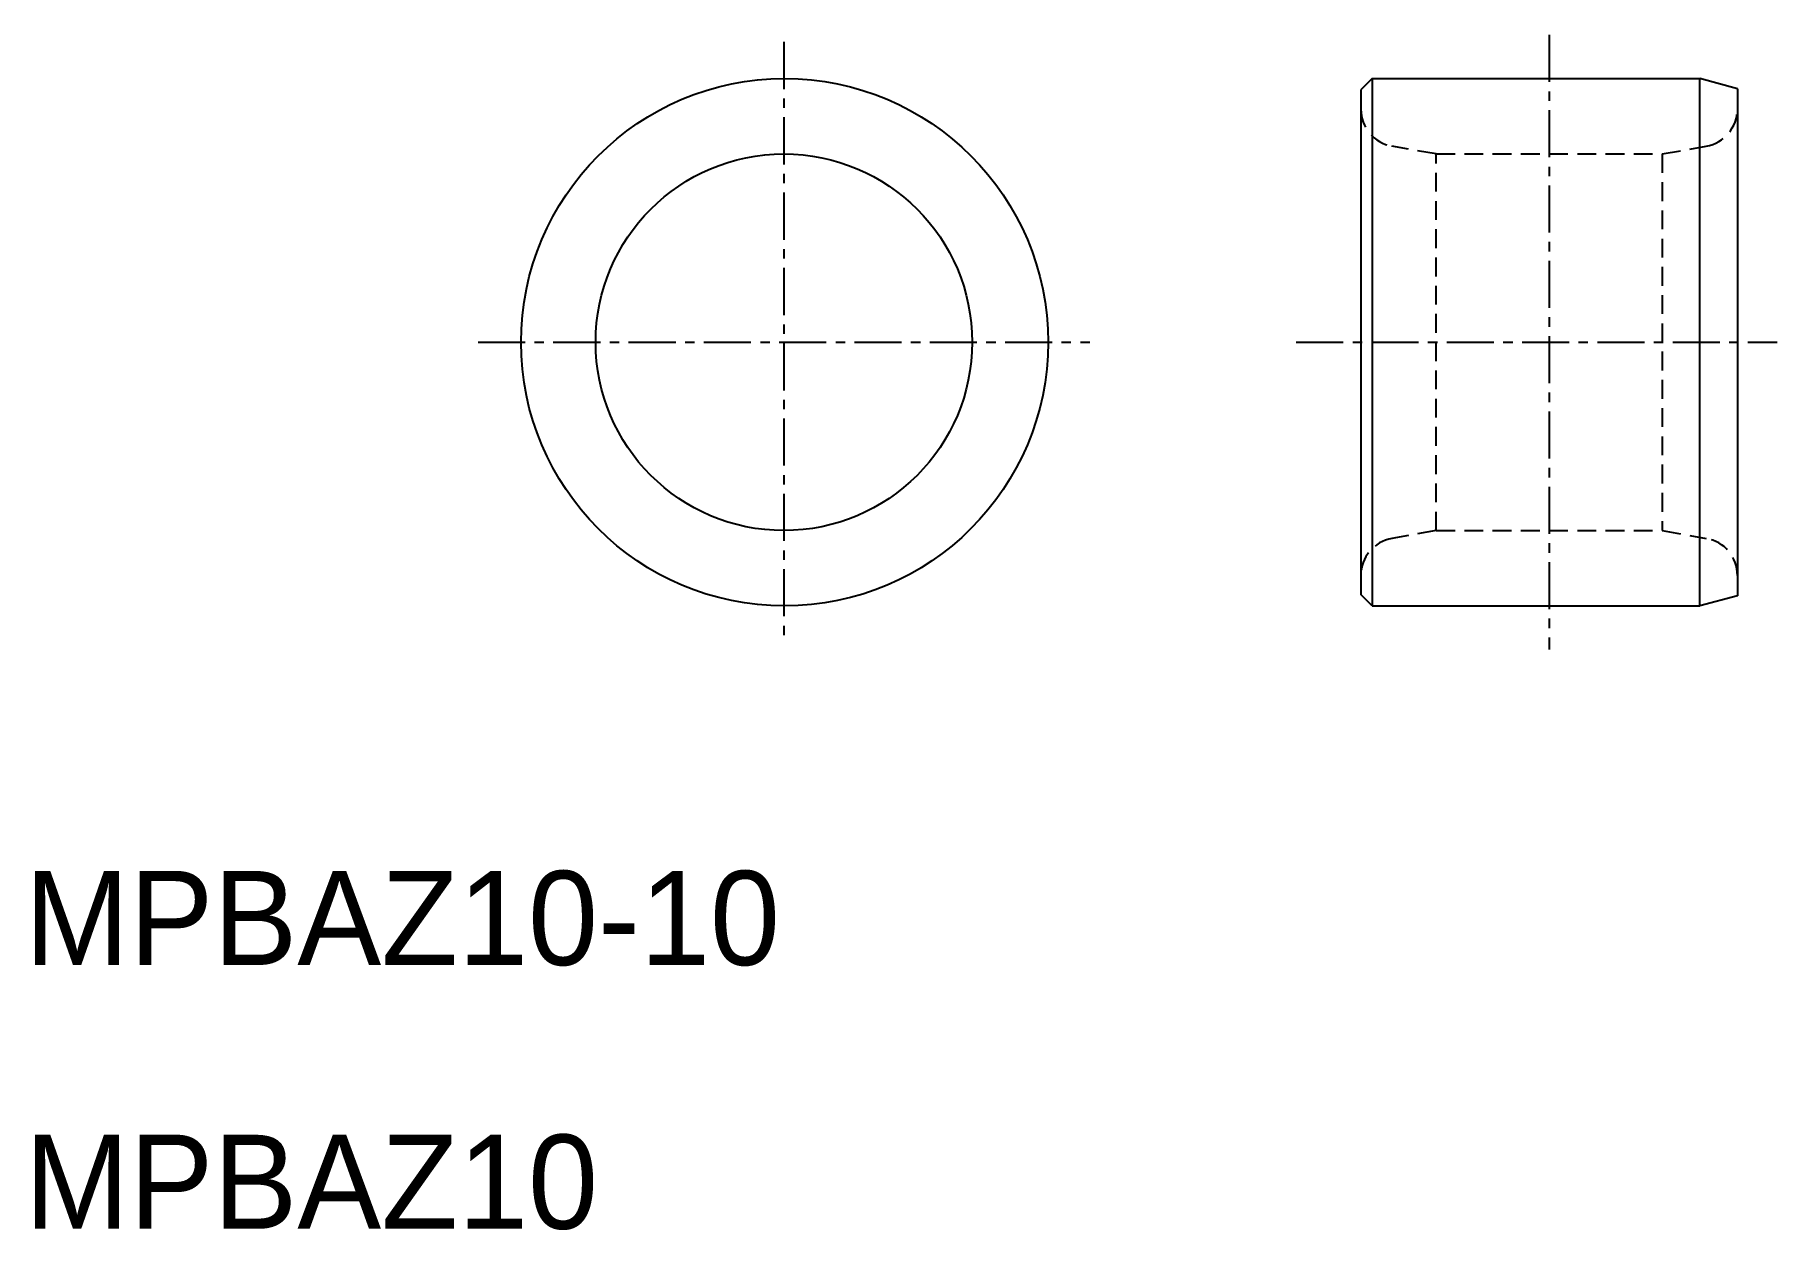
# Model space of a CAD drawing. Extents: x 40 to 86.3, y 44.3 to 76.
import ezdxf

# ---------------------------------------------------------------- set-up
doc = ezdxf.new("R2010")
doc.units = 0
doc.linetypes.add('CENTER', pattern=[2, 1.25, -0.25, 0.25, -0.25])
doc.linetypes.add('DASHED', pattern=[0.75, 0.5, -0.25])
doc.layers.get('0').update_dxf_attribs({"linetype": 'CONTINUOUS'})
doc.layers.add('CENTER', color=1, linetype='CENTER')

msp = doc.modelspace()

# ---------------------------------------------------------------- linework, layer by layer
at = {"color": 7, "linetype": 'CONTINUOUS'}
for p, q in [((75.563, 74.869), (75.263, 74.569)), ((75.263, 74.569), (75.263, 61.169)), ((75.563, 74.869), (84.263, 74.869)), ((75.563, 74.869), (75.563, 60.869)), ((85.263, 74.601), (84.263, 74.869)), ((84.263, 60.869), (84.263, 74.869)), ((85.263, 74.601), (85.263, 61.137)), ((75.563, 60.869), (75.263, 61.169)), ((85.263, 61.137), (84.263, 60.869)), ((75.563, 60.869), (84.263, 60.869)), ((75.563, 60.869), (78.686, 60.869))]:
    msp.add_line(p, q, dxfattribs=at)
at = {"color": 3, "linetype": 'DASHED'}
for p, q in [((77.263, 72.869), (76.089, 73.076)), ((77.263, 62.869), (77.263, 72.869)), ((77.263, 72.869), (83.263, 72.869)), ((83.263, 72.869), (84.437, 73.076)), ((83.263, 72.869), (83.263, 62.869)), ((77.263, 62.869), (76.089, 62.662)), ((77.263, 62.869), (83.263, 62.869)), ((83.263, 62.869), (84.437, 62.662))]:
    msp.add_line(p, q, dxfattribs=at)
at = {"color": 7, "linetype": 'CONTINUOUS'}
for centre, radius in [((59.954, 67.869), 7), ((59.937, 67.869), 5)]:
    msp.add_circle(centre, radius, dxfattribs=at)
at = {"color": 3, "linetype": 'DASHED'}
for centre, start, end in [((76.263, 74.061), 180, 260), ((84.263, 74.061), 280, 0), ((76.263, 61.677), 100, 180), ((84.263, 61.677), 0, 80)]:
    msp.add_arc(centre, 1, start, end, dxfattribs=at)
at = {"layer": 'CENTER', "color": 1, "linetype": 'CENTER'}
for p, q in [((80.263, 76.031), (80.263, 59.708)), ((59.937, 75.842), (59.937, 59.897)), ((51.812, 67.869), (68.063, 67.869)), ((73.545, 67.869), (86.32, 67.869))]:
    msp.add_line(p, q, dxfattribs=at)

# ---------------------------------------------------------------- texts
at = {"color": 7, "linetype": 'CONTINUOUS'}
for s, p in [('MPBAZ10-10', (39.766, 51.332)), ('MPBAZ10', (39.766, 44.328))]:
    msp.add_text(s, height=2.5, dxfattribs=at).set_placement(p)

doc.saveas('drawing.dxf')
